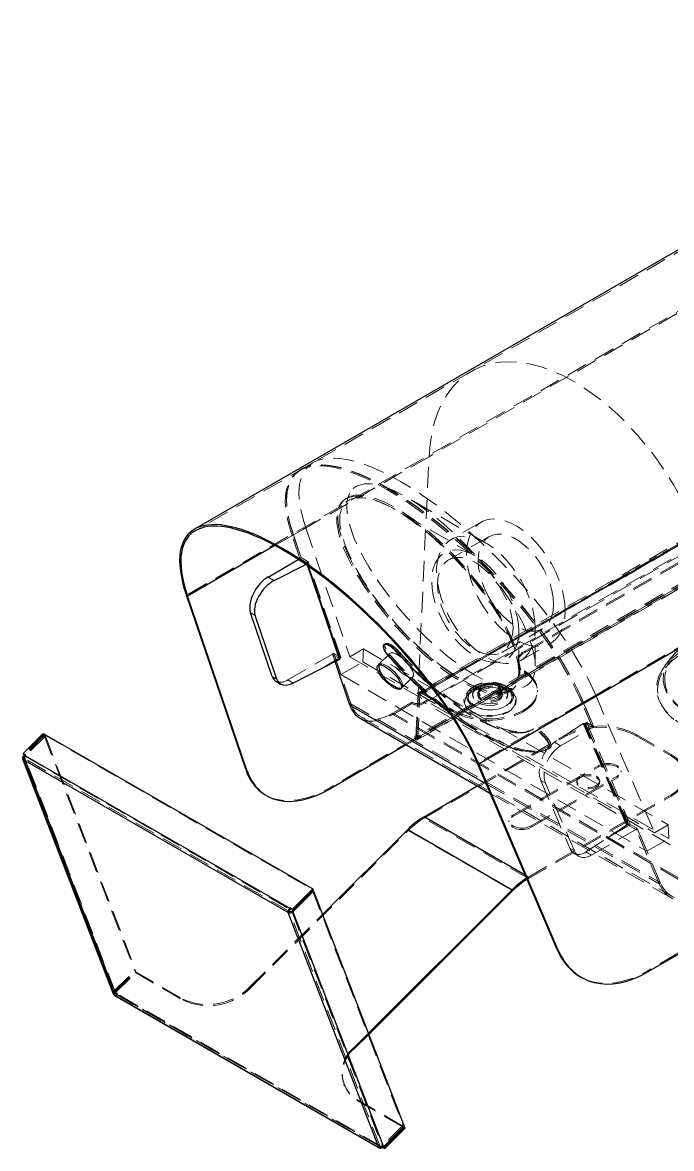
# Model space of a CAD drawing. Header units: millimetres. Extents: x 166 to 456, y 71 to 374.
# Drawn here: x 269.2 to 348.3, y 232.8 to 369.9 of the extents above; entities that cross this region are included whole.
import ezdxf

# ---------------------------------------------------------------- set-up
doc = ezdxf.new("R2010")
doc.units = ezdxf.units.MM
doc.header["$LTSCALE"] = 2
doc.linetypes.add('HIDDEN', pattern=[1.905, 1.27, -0.635])

msp = doc.modelspace()

# ---------------------------------------------------------------- linework, layer by layer
at = {"color": 7, "linetype": 'Continuous', "lineweight": 25}
for p, q in [((397.065, 369.905), (290.179, 308.202)), ((426.254, 338.17), (324.798, 279.601)), ((299.137, 302.38), (302.824, 304.509)), ((299.893, 301.944), (303.734, 303.899)), ((303.942, 303.755), (307.83, 292.346)), ((307.917, 292.396), (304.08, 303.659)), ((299.137, 302.38), (299.893, 301.944)), ((289.343, 300.06), (289.195, 300.155)), ((296.417, 278.96), (289.195, 300.155)), ((296.565, 278.865), (289.343, 300.06)), ((297.561, 297.701), (296.994, 298.028)), ((299.638, 290.269), (296.994, 298.028)), ((300.204, 289.942), (297.561, 297.701)), ((313.314, 294.178), (313.26, 294.147)), ((307.83, 292.346), (305.434, 291.126)), ((309.1, 286.778), (307.296, 292.074)), ((307.83, 292.346), (307.917, 292.396)), ((305.439, 291.11), (302.218, 289.47)), ((305.434, 291.126), (305.439, 291.11)), ((305.439, 291.11), (305.714, 291.269)), ((299.638, 290.269), (300.204, 289.942)), ((300.091, 289.683), (300.67, 289.349)), ((310.34, 285.174), (326.218, 276.008)), ((271.773, 283.34), (269.311, 280.884)), ((271.773, 283.34), (304.597, 264.391)), ((315.972, 281.923), (306.806, 276.631)), ((269.254, 280.249), (280.282, 251.627)), ((269.601, 280.717), (269.311, 280.884)), ((269.311, 280.884), (269.362, 280.752)), ((269.472, 280.689), (269.347, 280.564)), ((269.536, 280.652), (269.362, 280.752)), ((301.608, 261.511), (269.364, 280.125)), ((269.364, 280.125), (280.392, 251.502)), ((269.601, 280.717), (269.538, 280.654)), ((269.538, 280.654), (301.782, 262.04)), ((296.565, 278.865), (296.417, 278.96)), ((324.65, 279.678), (324.798, 279.601)), ((334.302, 257.08), (324.65, 279.678)), ((334.45, 257.004), (324.798, 279.601)), ((298.652, 275.943), (298.8, 275.849)), ((318.138, 273.184), (324.623, 276.929)), ((305.789, 261.296), (316.152, 271.634)), ((316.152, 271.634), (328.88, 264.286)), ((302.135, 261.935), (304.597, 264.391)), ((304.696, 264.134), (302.171, 261.615)), ((302.185, 261.803), (304.647, 264.259)), ((304.585, 264.197), (304.696, 264.134)), ((304.597, 264.391), (304.647, 264.259)), ((304.696, 264.134), (315.724, 235.511)), ((311.368, 246.817), (328.88, 264.286)), ((311.419, 246.685), (328.931, 264.154)), ((328.88, 264.286), (328.931, 264.154)), ((301.782, 262.04), (301.845, 262.103)), ((301.832, 261.908), (301.782, 262.04)), ((301.832, 261.908), (301.896, 261.971)), ((302.135, 261.935), (301.845, 262.103)), ((301.896, 261.971), (301.845, 262.103)), ((302.185, 261.803), (301.896, 261.971)), ((302.135, 261.935), (302.185, 261.803)), ((301.748, 261.65), (301.608, 261.511)), ((312.636, 232.888), (301.608, 261.511)), ((302.147, 261.825), (302.022, 261.701)), ((302.022, 261.701), (302.171, 261.615)), ((302.171, 261.615), (313.199, 232.993)), ((355.804, 260.285), (345.471, 254.32)), ((334.302, 257.08), (334.45, 257.004)), ((337.391, 253.573), (337.539, 253.496)), ((280.392, 251.502), (312.636, 232.888)), ((280.46, 251.419), (312.704, 232.805)), ((315.724, 235.511), (313.199, 232.993)), ((315.772, 235.386), (313.31, 232.93)), ((315.823, 235.254), (313.361, 232.798)), ((315.662, 235.45), (315.772, 235.386)), ((315.823, 235.254), (315.772, 235.386)), ((313.127, 232.933), (313.361, 232.798)), ((313.2, 232.994), (313.31, 232.93)), ((313.361, 232.798), (313.31, 232.93))]:
    msp.add_line(p, q, dxfattribs=at)
at = {"color": 7, "linetype": 'HIDDEN', "lineweight": 18}
for p, q in [((380.467, 360.081), (323.899, 327.425)), ((390.65, 358.724), (289.195, 300.155)), ((375.313, 349.689), (318.744, 317.033)), ((323.899, 327.425), (290.284, 308.02)), ((374.164, 321.036), (317.595, 288.38)), ((317.9, 288.349), (374.469, 321.006)), ((317.47, 288.126), (374.038, 320.782)), ((317.618, 288.031), (374.186, 320.688)), ((374.269, 320.854), (317.7, 288.198)), ((374.469, 320.834), (317.9, 288.178)), ((374.637, 319.787), (318.069, 287.131)), ((318.069, 286.959), (374.637, 319.615)), ((318.744, 317.033), (299.986, 306.204)), ((317.149, 282.803), (318.744, 317.033)), ((304.675, 316.327), (303.17, 315.459)), ((373.569, 315.554), (317.001, 282.898)), ((373.717, 315.459), (317.149, 282.803)), ((317.209, 282.737), (373.778, 315.393)), ((373.788, 315.414), (317.219, 282.758)), ((302.49, 315.001), (302.351, 314.862)), ((317.314, 282.555), (373.883, 315.212)), ((373.936, 315.32), (317.368, 282.663)), ((330.437, 293.354), (365.8, 313.768)), ((330.437, 293.182), (365.8, 313.597)), ((308.338, 311.714), (308.199, 311.575)), ((325.671, 306.521), (316.03, 312.088)), ((324.378, 304.958), (314.808, 310.484)), ((325.077, 309.053), (321.42, 306.942)), ((302.211, 307.547), (302.071, 307.408)), ((303.02, 304.622), (302.071, 307.408)), ((303.16, 304.761), (302.211, 307.547)), ((302.229, 307.499), (303.734, 308.368)), ((302.229, 307.499), (303.178, 304.713)), ((303.734, 308.368), (309.089, 292.651)), ((326.077, 307.321), (321.127, 304.463)), ((302.824, 304.509), (303.178, 304.713)), ((303.02, 304.622), (303.16, 304.761)), ((303.87, 304.132), (303.02, 304.622)), ((304.01, 304.271), (303.16, 304.761)), ((304.028, 304.223), (303.178, 304.713)), ((303.734, 303.899), (303.87, 303.968)), ((303.816, 304.101), (304.028, 304.223)), ((303.957, 304.019), (303.816, 304.101)), ((307.776, 292.478), (303.816, 304.101)), ((303.87, 304.132), (304.01, 304.271)), ((303.888, 304.084), (303.87, 304.132)), ((303.87, 303.968), (303.957, 304.019)), ((303.87, 303.968), (303.942, 303.755)), ((303.888, 304.084), (304.028, 304.223)), ((307.854, 292.445), (303.888, 304.084)), ((304.08, 303.659), (303.957, 304.019)), ((304.028, 304.223), (304.01, 304.271)), ((307.994, 292.585), (304.028, 304.223)), ((354.051, 296.651), (324.65, 279.678)), ((327.626, 293.205), (332.576, 296.062)), ((329.68, 290.973), (329.68, 295.773)), ((331.68, 291.556), (331.68, 296.111)), ((309.089, 292.651), (310.772, 293.622)), ((310.772, 293.622), (310.698, 292.032)), ((310.772, 293.622), (347.881, 272.2)), ((313.472, 294.269), (313.314, 294.178)), ((313.472, 294.269), (313.314, 294.178)), ((329.919, 292.219), (333.576, 294.33)), ((301.558, 289.851), (307.144, 293.075)), ((305.434, 291.126), (307.776, 292.478)), ((305.714, 291.269), (307.994, 292.585)), ((306.986, 292.984), (307.125, 293.123)), ((307.296, 292.074), (306.986, 292.984)), ((306.986, 292.984), (307.004, 292.936)), ((307.004, 292.936), (307.144, 293.075)), ((307.004, 292.936), (307.854, 292.445)), ((307.125, 293.123), (307.144, 293.075)), ((309.24, 286.917), (307.125, 293.123)), ((307.144, 293.075), (307.994, 292.585)), ((307.144, 293.075), (308.025, 290.489)), ((307.917, 292.396), (307.776, 292.478)), ((307.854, 292.445), (307.994, 292.585)), ((309.089, 292.651), (346.198, 271.229)), ((313.965, 293.072), (312.636, 291.746)), ((313.806, 292.73), (314.018, 292.852)), ((313.86, 292.761), (314.018, 292.852)), ((314.814, 293.312), (314.972, 293.403)), ((329.558, 292.129), (329.558, 291.958)), ((330.437, 293.354), (330.437, 293.182)), ((348.171, 292.471), (347.436, 291.521)), ((348.337, 292.342), (347.546, 291.321)), ((308.025, 290.489), (310.698, 292.032)), ((310.698, 292.032), (347.955, 270.524)), ((312.636, 291.746), (312.497, 291.607)), ((330.364, 290.777), (330.364, 290.948)), ((302.218, 289.47), (301.558, 289.851)), ((308.025, 290.489), (345.282, 268.981)), ((315.461, 288.914), (316.79, 290.24)), ((315.322, 288.775), (315.461, 288.914)), ((317.219, 282.758), (317.47, 288.126)), ((317.368, 282.663), (317.618, 288.031)), ((317.618, 288.031), (317.47, 288.126)), ((317.9, 288.349), (321.734, 286.136)), ((317.9, 288.178), (317.9, 288.349)), ((317.9, 288.178), (321.734, 285.965)), ((323.575, 288.505), (323.261, 288.1)), ((323.741, 288.376), (323.372, 287.9)), ((324.681, 288.162), (324.681, 287.991)), ((324.781, 288.468), (324.781, 288.296)), ((327.581, 288.296), (327.581, 288.468)), ((327.681, 287.991), (327.681, 288.162)), ((328.99, 287.9), (328.621, 288.376)), ((329.101, 288.1), (328.787, 288.505)), ((328.986, 288.735), (329.126, 288.874)), ((331.976, 288.414), (331.976, 288.586)), ((337.536, 287.117), (339.041, 287.986)), ((339.041, 287.986), (346.198, 271.229)), ((309.24, 286.917), (309.1, 286.778)), ((309.24, 286.917), (346.912, 265.17)), ((316.654, 287.131), (314.355, 285.803)), ((316.654, 286.959), (314.355, 285.632)), ((316.654, 286.959), (316.654, 287.131)), ((354.726, 265.969), (318.069, 287.131)), ((318.069, 286.959), (318.069, 287.131)), ((337.518, 287.165), (337.378, 287.026)), ((338.647, 284.056), (337.378, 287.026)), ((338.786, 284.195), (337.518, 287.165)), ((337.536, 287.117), (338.805, 284.147)), ((310.445, 285.356), (348.339, 263.48)), ((352.427, 263.825), (314.355, 285.803)), ((314.355, 285.803), (314.355, 285.632)), ((352.427, 263.653), (314.355, 285.632)), ((321.734, 285.965), (321.734, 286.136)), ((330.219, 286.136), (330.219, 285.965)), ((331.26, 283.756), (331.472, 283.878)), ((331.314, 283.787), (331.472, 283.878)), ((337.514, 284.546), (334.007, 282.25)), ((334.763, 281.814), (338.805, 284.147)), ((337.514, 284.546), (337.601, 284.597)), ((342.806, 272.155), (337.514, 284.546)), ((337.601, 284.597), (337.743, 284.515)), ((342.894, 272.205), (337.601, 284.597)), ((337.743, 284.515), (337.955, 284.637)), ((343.035, 272.123), (337.743, 284.515)), ((337.797, 284.546), (337.936, 284.685)), ((338.647, 284.056), (337.797, 284.546)), ((337.797, 284.546), (337.815, 284.498)), ((337.815, 284.498), (337.955, 284.637)), ((337.815, 284.498), (343.115, 272.09)), ((338.786, 284.195), (337.936, 284.685)), ((337.936, 284.685), (337.955, 284.637)), ((337.955, 284.637), (343.254, 272.229)), ((337.955, 284.637), (338.805, 284.147)), ((338.647, 284.056), (338.786, 284.195)), ((271.823, 283.208), (269.362, 280.752)), ((271.872, 283.083), (269.472, 280.689)), ((272.02, 282.997), (269.495, 280.478)), ((271.773, 283.34), (271.823, 283.208)), ((271.823, 283.208), (304.647, 264.259)), ((272.02, 282.997), (271.872, 283.083)), ((271.872, 283.083), (282.9, 254.46)), ((272.02, 282.997), (283.048, 254.375)), ((316.991, 282.691), (306.658, 276.726)), ((317.139, 282.596), (315.972, 281.923)), ((316.991, 282.691), (317.001, 282.898)), ((317.139, 282.596), (316.991, 282.691)), ((317.139, 282.6), (317.149, 282.803)), ((317.139, 282.596), (317.139, 282.6)), ((317.219, 282.758), (317.368, 282.663)), ((318.138, 273.013), (335.499, 283.035)), ((324.623, 276.929), (335.499, 283.207)), ((335.499, 283.207), (335.499, 283.035)), ((343.984, 283.207), (348.227, 280.758)), ((343.984, 283.035), (343.984, 283.207)), ((343.984, 283.035), (348.227, 280.586)), ((333.306, 281.473), (333.518, 281.595)), ((333.36, 281.504), (333.518, 281.595)), ((334.007, 282.25), (334.763, 281.814)), ((280.375, 251.941), (269.347, 280.564)), ((269.504, 280.264), (269.364, 280.125)), ((269.495, 280.478), (269.432, 280.515)), ((269.45, 280.324), (280.478, 251.702)), ((280.523, 251.856), (269.495, 280.478)), ((301.748, 261.65), (269.504, 280.264)), ((269.504, 280.264), (280.532, 251.641)), ((269.651, 280.585), (269.536, 280.652)), ((269.588, 280.522), (269.538, 280.654)), ((269.651, 280.585), (269.588, 280.522)), ((269.588, 280.522), (301.832, 261.908)), ((269.651, 280.585), (269.601, 280.717)), ((348.227, 280.758), (348.227, 280.586)), ((328.939, 273.379), (339.405, 279.42)), ((328.939, 273.207), (339.405, 279.249)), ((339.405, 279.249), (339.405, 279.42)), ((342.136, 278.596), (342.136, 278.767)), ((325.714, 277.187), (346.772, 265.031)), ((331.202, 272.073), (341.667, 278.114)), ((331.202, 271.901), (341.667, 277.943)), ((332.919, 277.289), (332.353, 277.616)), ((332.353, 277.616), (335.886, 269.344)), ((336.452, 269.017), (332.919, 277.289)), ((336.732, 277.551), (336.732, 277.379)), ((339.532, 277.379), (339.532, 277.551)), ((341.667, 277.943), (341.667, 278.114)), ((306.806, 276.631), (306.658, 276.726)), ((326.218, 276.008), (348.234, 263.298)), ((330.865, 265.837), (348.227, 275.859)), ((330.865, 265.665), (348.227, 275.688)), ((348.227, 275.688), (348.227, 275.859)), ((318.138, 273.184), (318.138, 273.013)), ((330.865, 265.665), (318.138, 273.013)), ((328.939, 273.207), (328.939, 273.379)), ((297.034, 252.379), (316.203, 271.502)), ((316.152, 271.634), (316.203, 271.502)), ((316.203, 271.502), (328.931, 264.154)), ((328.471, 272.726), (328.471, 272.554)), ((331.202, 271.901), (331.202, 272.073)), ((338.518, 268.514), (344.104, 271.738)), ((340.693, 270.771), (342.806, 272.155)), ((340.693, 270.771), (343.035, 272.123)), ((340.7, 270.754), (343.254, 272.229)), ((342.806, 272.155), (342.894, 272.205)), ((342.894, 272.205), (343.035, 272.123)), ((343.115, 272.09), (343.254, 272.229)), ((343.115, 272.09), (343.965, 271.599)), ((343.254, 272.229), (344.104, 271.738)), ((343.946, 271.647), (344.086, 271.786)), ((343.965, 271.599), (343.946, 271.647)), ((346.772, 265.031), (343.946, 271.647)), ((343.965, 271.599), (344.104, 271.738)), ((346.912, 265.17), (344.086, 271.786)), ((344.104, 271.738), (344.086, 271.786)), ((344.104, 271.738), (345.282, 268.981)), ((346.198, 271.229), (347.881, 272.2)), ((347.881, 272.2), (347.955, 270.524)), ((337.859, 268.895), (340.7, 270.754)), ((340.7, 270.754), (340.693, 270.771)), ((345.282, 268.981), (347.955, 270.524)), ((335.886, 269.344), (336.452, 269.017)), ((338.518, 268.514), (337.859, 268.895)), ((336.406, 268.719), (336.986, 268.384)), ((330.865, 265.837), (330.462, 266.07)), ((330.865, 265.837), (330.624, 265.691)), ((330.865, 265.665), (330.682, 265.556)), ((330.865, 265.837), (330.865, 265.665)), ((346.912, 265.17), (346.772, 265.031)), ((304.547, 264.219), (302.147, 261.825)), ((304.547, 264.219), (304.585, 264.197)), ((304.547, 264.219), (315.575, 235.597)), ((296.983, 252.511), (305.789, 261.296)), ((312.776, 233.027), (301.748, 261.65)), ((302.022, 261.701), (313.05, 233.078)), ((355.656, 260.361), (345.323, 254.396)), ((280.375, 251.941), (282.9, 254.46)), ((280.486, 251.879), (282.948, 254.335)), ((280.523, 251.856), (283.048, 254.375)), ((280.537, 251.747), (282.999, 254.203)), ((282.9, 254.46), (283.048, 254.375)), ((282.948, 254.335), (288.754, 250.983)), ((282.999, 254.203), (282.948, 254.335)), ((282.999, 254.203), (288.804, 250.852)), ((345.323, 254.396), (345.471, 254.32)), ((297.034, 252.379), (296.983, 252.511)), ((280.523, 251.856), (280.375, 251.941)), ((280.532, 251.641), (280.392, 251.502)), ((280.776, 251.711), (280.486, 251.879)), ((280.537, 251.747), (280.486, 251.879)), ((280.532, 251.641), (312.776, 233.027)), ((280.827, 251.58), (280.537, 251.747)), ((280.565, 251.601), (312.809, 232.987)), ((280.776, 251.711), (280.713, 251.648)), ((312.957, 233.034), (280.713, 251.648)), ((280.713, 251.648), (280.764, 251.517)), ((280.827, 251.58), (280.764, 251.517)), ((313.008, 232.903), (280.764, 251.517)), ((280.776, 251.711), (280.827, 251.58)), ((288.754, 250.983), (288.804, 250.852)), ((309.711, 245.164), (311.368, 246.817)), ((309.762, 245.032), (311.419, 246.685)), ((309.711, 245.164), (309.762, 245.032)), ((308.355, 240.557), (308.406, 240.425)), ((309.967, 238.737), (315.662, 235.45)), ((310.018, 238.605), (309.967, 238.737)), ((310.018, 238.605), (315.823, 235.254)), ((315.575, 235.597), (313.05, 233.078)), ((315.724, 235.511), (315.575, 235.597)), ((312.776, 233.027), (312.636, 232.888)), ((313.02, 233.097), (312.957, 233.034)), ((312.957, 233.034), (313.008, 232.903)), ((313.008, 232.903), (312.957, 232.857)), ((313.071, 232.966), (313.008, 232.903)), ((313.02, 233.097), (313.2, 232.994)), ((313.02, 233.097), (313.071, 232.966)), ((313.05, 233.078), (313.199, 232.993)), ((313.071, 232.966), (313.127, 232.933))]:
    msp.add_line(p, q, dxfattribs=at)
at = {"color": 1, "linetype": 'Continuous', "lineweight": 25}
for p, q in [((299.986, 306.204), (289.343, 300.06)), ((314.76, 293.281), (314.814, 293.312)), ((309.1, 286.778), (325.714, 277.187)), ((269.432, 280.515), (269.347, 280.564)), ((330.462, 266.07), (318.138, 273.184))]:
    msp.add_line(p, q, dxfattribs=at)
at = {"color": 7, "linetype": 'HIDDEN', "lineweight": 18, "flags": 128}
for points in [[(318.744, 317.033), (318.865, 318.506), (319.087, 319.906), (319.409, 321.225), (319.829, 322.454), (320.344, 323.588), (320.951, 324.618), (321.648, 325.541), (322.429, 326.349), (323.291, 327.039), (324.229, 327.606), (325.237, 328.047), (326.309, 328.36), (327.439, 328.543), (328.62, 328.595), (329.847, 328.515), (331.111, 328.305), (332.406, 327.964), (333.724, 327.496), (335.057, 326.902), (336.398, 326.187), (337.738, 325.354), (339.071, 324.409), (340.389, 323.356), (341.684, 322.201), (342.948, 320.952), (344.175, 319.616), (345.356, 318.2), (346.486, 316.712), (347.558, 315.161), (348.566, 313.556), (349.504, 311.907), (350.366, 310.222), (351.147, 308.511), (351.844, 306.784), (352.451, 305.052), (352.967, 303.324), (353.386, 301.61), (353.708, 299.92), (353.93, 298.264), (354.051, 296.651)], [(335.337, 298.222), (335.288, 299.138), (335.14, 300.096), (334.898, 301.08), (334.563, 302.074), (334.143, 303.062), (333.644, 304.028), (333.074, 304.955), (332.442, 305.828), (331.759, 306.634), (331.037, 307.358), (330.286, 307.989), (329.519, 308.517), (328.749, 308.933), (327.989, 309.23), (327.251, 309.403), (326.546, 309.45), (325.888, 309.369), (325.286, 309.162), (324.75, 308.833), (324.289, 308.386), (323.911, 307.829), (323.622, 307.172), (323.427, 306.424), (323.328, 305.599), (323.328, 304.709), (323.427, 303.771), (323.622, 302.797), (323.911, 301.806), (324.289, 300.813), (324.75, 299.834), (325.286, 298.886), (325.888, 297.984), (326.546, 297.143), (327.251, 296.376), (327.989, 295.697), (328.749, 295.116), (329.519, 294.643), (330.286, 294.286), (331.037, 294.051), (331.759, 293.94), (332.442, 293.958), (333.074, 294.102), (333.644, 294.371), (334.143, 294.76), (334.563, 295.262), (334.898, 295.871), (335.14, 296.575), (335.288, 297.363), (335.337, 298.222)], [(331.68, 296.111), (331.631, 297.027), (331.483, 297.985), (331.241, 298.969), (330.907, 299.963), (330.486, 300.951), (329.987, 301.916), (329.417, 302.844), (328.785, 303.717), (328.103, 304.523), (327.38, 305.247), (326.629, 305.878), (325.862, 306.406), (325.092, 306.822), (324.332, 307.119), (323.594, 307.292), (322.89, 307.339), (322.231, 307.258), (321.629, 307.051), (321.093, 306.722), (320.632, 306.275), (320.254, 305.718), (319.965, 305.06), (319.77, 304.313), (319.672, 303.488), (319.672, 302.598), (319.77, 301.659), (319.965, 300.686), (320.254, 299.695), (320.632, 298.702), (321.093, 297.723), (321.629, 296.775), (322.231, 295.873), (322.89, 295.032), (323.594, 294.265), (324.332, 293.586), (325.092, 293.005), (325.862, 292.532), (326.629, 292.175), (327.38, 291.94), (328.103, 291.829), (328.785, 291.847), (329.417, 291.991), (329.987, 292.26), (330.486, 292.649), (330.907, 293.151), (331.241, 293.76), (331.483, 294.464), (331.631, 295.252), (331.68, 296.111)], [(333.923, 299.038), (333.871, 299.859), (333.718, 300.721), (333.468, 301.604), (333.124, 302.489), (332.696, 303.357), (332.192, 304.187), (331.625, 304.961), (331.006, 305.663), (330.349, 306.276), (329.67, 306.786), (328.983, 307.183), (328.304, 307.456), (327.647, 307.602), (327.028, 307.615), (326.461, 307.495), (325.957, 307.247), (325.529, 306.874), (325.185, 306.385), (324.934, 305.791), (324.782, 305.106), (324.73, 304.345), (324.782, 303.524), (324.934, 302.663), (325.185, 301.779), (325.529, 300.894), (325.957, 300.027), (326.461, 299.196), (327.028, 298.422), (327.647, 297.72), (328.304, 297.108), (328.983, 296.597), (329.67, 296.201), (330.349, 295.927), (331.006, 295.782), (331.625, 295.768), (332.192, 295.888), (332.696, 296.136), (333.124, 296.509), (333.468, 296.998), (333.718, 297.592), (333.871, 298.277), (333.923, 299.038)], [(329.68, 295.773), (329.631, 296.635), (329.483, 297.538), (329.241, 298.466), (328.908, 299.4), (328.491, 300.324), (327.997, 301.22), (327.435, 302.072), (326.817, 302.863), (326.153, 303.579), (325.456, 304.207), (324.739, 304.735), (324.015, 305.153), (323.298, 305.453), (322.601, 305.63), (321.937, 305.68), (321.318, 305.603), (320.757, 305.399), (320.263, 305.074), (319.845, 304.632), (319.512, 304.082), (319.27, 303.434), (319.123, 302.701), (319.073, 301.896), (319.123, 301.033), (319.27, 300.13), (319.512, 299.202), (319.845, 298.268), (320.263, 297.344), (320.757, 296.448), (321.318, 295.596), (321.937, 294.805), (322.601, 294.089), (323.298, 293.461), (324.015, 292.933), (324.739, 292.515), (325.456, 292.215), (326.153, 292.038), (326.817, 291.988), (327.435, 292.065), (327.997, 292.269), (328.491, 292.594), (328.908, 293.036), (329.241, 293.586), (329.483, 294.234), (329.631, 294.967), (329.68, 295.773)], [(328.973, 296.181), (328.922, 295.419), (328.769, 294.734), (328.518, 294.141), (328.174, 293.652), (327.746, 293.279), (327.242, 293.03), (326.675, 292.911), (326.056, 292.924), (325.399, 293.069), (324.72, 293.343), (324.033, 293.74), (323.354, 294.25), (322.698, 294.863), (322.079, 295.564), (321.511, 296.339), (321.007, 297.169), (320.579, 298.037), (320.236, 298.922), (319.985, 299.805), (319.832, 300.667), (319.781, 301.487), (319.832, 302.249), (319.985, 302.934), (320.236, 303.528), (320.579, 304.016), (321.007, 304.389), (321.511, 304.638), (322.079, 304.757), (322.698, 304.744), (323.354, 304.599), (324.033, 304.325), (324.72, 303.929), (325.399, 303.418), (326.056, 302.805), (326.675, 302.104), (327.242, 301.329), (327.746, 300.499), (328.174, 299.632), (328.518, 298.746), (328.769, 297.863), (328.922, 297.001), (328.973, 296.181)], [(365.703, 284.261), (364.76, 283.775), (363.729, 283.352), (362.622, 282.999), (361.454, 282.72), (360.239, 282.518), (358.992, 282.396), (357.729, 282.355), (356.467, 282.396), (355.22, 282.518), (354.005, 282.72), (352.837, 282.999), (351.73, 283.352), (350.699, 283.775), (349.756, 284.261), (348.914, 284.806), (348.182, 285.401), (347.57, 286.04), (347.086, 286.714), (346.736, 287.416), (346.524, 288.135), (346.453, 288.864), (346.524, 289.593), (346.736, 290.313), (347.086, 291.014), (347.57, 291.689), (348.182, 292.327), (348.914, 292.923), (349.756, 293.467)], [(365.133, 285.729), (364.224, 285.262), (363.226, 284.859), (362.154, 284.525), (361.023, 284.266), (359.847, 284.084), (358.642, 283.982), (357.425, 283.961), (356.212, 284.023), (355.019, 284.165), (353.864, 284.386), (352.76, 284.683), (351.724, 285.052), (350.769, 285.488), (349.908, 285.985), (349.152, 286.536), (348.513, 287.135), (347.999, 287.772), (347.616, 288.439), (347.369, 289.127), (347.263, 289.827), (347.299, 290.53), (347.475, 291.226), (347.79, 291.905), (348.24, 292.558), (348.818, 293.177), (349.516, 293.752), (350.326, 294.277)], [(315.679, 292.322), (315.498, 292.482), (315.091, 292.788), (314.706, 293.011), (314.371, 293.132), (314.11, 293.145), (313.944, 293.047), (313.883, 292.845), (313.934, 292.556), (314.092, 292.2), (314.345, 291.803), (314.674, 291.395), (315.056, 291.007), (315.462, 290.667), (315.862, 290.4), (315.862, 290.4)], [(349.842, 293.246), (349.008, 292.708), (348.284, 292.119), (347.679, 291.487), (347.201, 290.82), (346.854, 290.126), (346.645, 289.414), (346.575, 288.693), (346.645, 287.972), (346.854, 287.26), (347.201, 286.566), (347.679, 285.899), (348.284, 285.267), (349.008, 284.678), (349.842, 284.139), (350.775, 283.658), (351.795, 283.24), (352.89, 282.891), (354.045, 282.615), (355.247, 282.415), (356.48, 282.294), (357.729, 282.253), (358.978, 282.294), (360.212, 282.415), (361.414, 282.615), (362.569, 282.891), (363.664, 283.24), (364.684, 283.658), (365.617, 284.139)], [(365.005, 285.718), (364.111, 285.258), (363.131, 284.862), (362.078, 284.535), (360.966, 284.279), (359.81, 284.101), (358.626, 284.001), (357.43, 283.981), (356.238, 284.041), (355.067, 284.18), (353.931, 284.398), (352.846, 284.69), (351.828, 285.052), (350.89, 285.481), (350.044, 285.969), (349.301, 286.511), (348.673, 287.099), (348.168, 287.725), (347.791, 288.38), (347.549, 289.057), (347.445, 289.745), (347.48, 290.435), (347.653, 291.119), (347.963, 291.786), (348.337, 292.342)], [(312.581, 291.662), (312.615, 291.721), (312.781, 291.819), (313.042, 291.807), (313.377, 291.685), (313.762, 291.462), (314.169, 291.156), (314.566, 290.789), (314.925, 290.387), (315.22, 289.981), (315.427, 289.601), (315.532, 289.275), (315.527, 289.028), (315.413, 288.876), (315.377, 288.859)], [(315.377, 288.859), (315.413, 288.876), (315.527, 289.028), (315.532, 289.275), (315.427, 289.601), (315.22, 289.981), (314.925, 290.387), (314.566, 290.789), (314.169, 291.156), (313.762, 291.462), (313.377, 291.685), (313.042, 291.807), (312.781, 291.819), (312.615, 291.721), (312.581, 291.662)], [(315.862, 290.4), (316.225, 290.227), (316.526, 290.159), (316.742, 290.202), (316.856, 290.353), (316.861, 290.601), (316.756, 290.927), (316.548, 291.307), (316.266, 291.698)], [(330.219, 286.136), (330.818, 286.54), (331.303, 286.992), (331.663, 287.481), (331.889, 287.996), (331.975, 288.525), (331.921, 289.056), (331.726, 289.575), (331.396, 290.071), (330.939, 290.533), (330.364, 290.948)], [(330.364, 290.777), (330.939, 290.361), (331.396, 289.9), (331.726, 289.404), (331.921, 288.884), (331.975, 288.354), (331.889, 287.825), (331.663, 287.309), (331.303, 286.82), (330.818, 286.369), (330.219, 285.965)], [(328.2, 288.997), (328.598, 288.709), (328.876, 288.376), (329.018, 288.016), (329.018, 287.647), (328.876, 287.287), (328.598, 286.955), (328.2, 286.666), (327.7, 286.436), (327.124, 286.276), (326.501, 286.194), (325.861, 286.194), (325.238, 286.276), (324.662, 286.436), (324.162, 286.666), (323.764, 286.955), (323.486, 287.287), (323.344, 287.647), (323.344, 288.016), (323.486, 288.376), (323.764, 288.709), (324.162, 288.997), (324.662, 289.227), (325.238, 289.387), (325.861, 289.47), (326.501, 289.47), (327.124, 289.387), (327.7, 289.227), (328.2, 288.997)], [(324.658, 287.283), (325.104, 287.086), (325.624, 286.962), (326.181, 286.919), (326.738, 286.962), (327.258, 287.086), (327.704, 287.283), (328.046, 287.541), (328.261, 287.841), (328.335, 288.162), (328.261, 288.484), (328.046, 288.784), (327.704, 289.042), (327.258, 289.239), (326.738, 289.363), (326.181, 289.406), (325.624, 289.363), (325.104, 289.239), (324.658, 289.042), (324.316, 288.784), (324.101, 288.484), (324.027, 288.162), (324.101, 287.841), (324.316, 287.541), (324.658, 287.283)], [(328.237, 288.761), (328.443, 288.652), (328.864, 288.352), (329.167, 288.008), (329.34, 287.635), (329.375, 287.249), (329.271, 286.868), (329.031, 286.508), (328.667, 286.184), (328.194, 285.911), (327.633, 285.701), (327.009, 285.562), (326.348, 285.502), (325.681, 285.522), (325.035, 285.622), (324.439, 285.797), (323.919, 286.04), (323.498, 286.34), (323.195, 286.684), (323.022, 287.057), (322.987, 287.443), (323.091, 287.824), (323.331, 288.184), (323.695, 288.508), (324.168, 288.781), (324.203, 288.797)], [(324.005, 285.918), (324.524, 285.678), (325.12, 285.507), (325.766, 285.414), (326.431, 285.404), (327.084, 285.476), (327.696, 285.628), (328.236, 285.852), (328.68, 286.138), (329.008, 286.472), (329.203, 286.84), (329.257, 287.223), (329.167, 287.603), (328.938, 287.964), (328.58, 288.287), (328.109, 288.559), (327.548, 288.766), (326.924, 288.898), (326.264, 288.95), (325.601, 288.919), (324.965, 288.806), (324.386, 288.617), (323.89, 288.361), (323.502, 288.049), (323.239, 287.696), (323.114, 287.319), (323.132, 286.935), (323.292, 286.562), (323.588, 286.218), (324.005, 285.918)], [(324.291, 286.655), (323.906, 286.936), (323.643, 287.261), (323.518, 287.612), (323.536, 287.97), (323.697, 288.316), (323.991, 288.631), (324.404, 288.899), (324.912, 289.104), (325.489, 289.237), (326.103, 289.289), (326.722, 289.257), (327.311, 289.145), (327.839, 288.957), (328.278, 288.703), (328.604, 288.398), (328.799, 288.058), (328.853, 287.701), (328.763, 287.347), (328.534, 287.014), (328.178, 286.72), (327.714, 286.482), (327.168, 286.312), (326.568, 286.219), (325.948, 286.209), (325.34, 286.281), (324.778, 286.433), (324.291, 286.655)], [(324.658, 287.112), (325.104, 286.914), (325.624, 286.79), (326.181, 286.748), (326.738, 286.79), (327.258, 286.914), (327.704, 287.112), (328.046, 287.369), (328.261, 287.669), (328.335, 287.991), (328.261, 288.313), (328.046, 288.613), (327.704, 288.87), (327.258, 289.068), (326.738, 289.192), (326.181, 289.234), (325.624, 289.192), (325.104, 289.068), (324.658, 288.87), (324.316, 288.613), (324.101, 288.313), (324.027, 287.991), (324.101, 287.669), (324.316, 287.369), (324.658, 287.112)], [(325.12, 287.55), (324.844, 287.769), (324.699, 288.027), (324.699, 288.298), (324.844, 288.556), (325.12, 288.775), (325.5, 288.934), (325.946, 289.018), (326.416, 289.018), (326.862, 288.934), (327.242, 288.775), (327.517, 288.556), (327.663, 288.298), (327.663, 288.027), (327.517, 287.769), (327.242, 287.55), (326.862, 287.391), (326.416, 287.307), (325.946, 287.307), (325.5, 287.391), (325.12, 287.55)], [(325.12, 287.379), (324.844, 287.598), (324.699, 287.856), (324.699, 288.126), (324.844, 288.384), (325.12, 288.603), (325.5, 288.763), (325.946, 288.846), (326.416, 288.846), (326.862, 288.763), (327.242, 288.603), (327.517, 288.384), (327.663, 288.126), (327.663, 287.856), (327.517, 287.598), (327.242, 287.379), (326.862, 287.219), (326.416, 287.136), (325.946, 287.136), (325.5, 287.219), (325.12, 287.379)], [(327.171, 289.039), (327.439, 288.823), (327.57, 288.568), (327.551, 288.302), (327.384, 288.054), (327.086, 287.851), (326.69, 287.715), (326.239, 287.66), (325.782, 287.693), (325.367, 287.81), (325.042, 287.998), (324.839, 288.237), (324.782, 288.501), (324.877, 288.761), (325.113, 288.99), (325.464, 289.162), (325.894, 289.259), (326.354, 289.27), (326.796, 289.194), (327.171, 289.039)], [(327.171, 288.868), (327.439, 288.651), (327.57, 288.396), (327.551, 288.13), (327.384, 287.882), (327.086, 287.679), (326.69, 287.543), (326.239, 287.489), (325.782, 287.521), (325.367, 287.638), (325.042, 287.826), (324.839, 288.065), (324.782, 288.329), (324.877, 288.59), (325.113, 288.818), (325.464, 288.99), (325.894, 289.087), (326.354, 289.098), (326.796, 289.022), (327.171, 288.868)], [(317.139, 282.6), (317.179, 282.571), (317.22, 282.552), (317.258, 282.543), (317.293, 282.547), (317.323, 282.561), (317.346, 282.586), (317.361, 282.621), (317.368, 282.663)], [(317.149, 282.803), (317.151, 282.786), (317.158, 282.768), (317.169, 282.752), (317.182, 282.741), (317.196, 282.735), (317.208, 282.736), (317.216, 282.744), (317.219, 282.758)], [(348.227, 275.859), (348.838, 276.272), (349.33, 276.736), (349.69, 277.238), (349.91, 277.767), (349.984, 278.308), (349.91, 278.85), (349.69, 279.379), (349.33, 279.881), (348.838, 280.344), (348.227, 280.758)], [(348.227, 280.586), (348.838, 280.173), (349.33, 279.709), (349.69, 279.207), (349.91, 278.679), (349.984, 278.137), (349.91, 277.595), (349.69, 277.067), (349.33, 276.564), (348.838, 276.101), (348.227, 275.688)], [(339.122, 278.122), (339.39, 277.906), (339.521, 277.651), (339.502, 277.385), (339.334, 277.137), (339.037, 276.934), (338.641, 276.798), (338.19, 276.743), (337.732, 276.776), (337.318, 276.893), (336.992, 277.081), (336.79, 277.32), (336.733, 277.584), (336.828, 277.845), (337.063, 278.073), (337.415, 278.245), (337.844, 278.342), (338.305, 278.353), (338.747, 278.277), (339.122, 278.122)], [(339.405, 279.42), (339.81, 279.59), (340.286, 279.679), (340.786, 279.679), (341.262, 279.59), (341.667, 279.42), (341.962, 279.186), (342.116, 278.912), (342.116, 278.623), (341.962, 278.348), (341.667, 278.114)], [(339.405, 279.249), (339.81, 279.419), (340.286, 279.508), (340.786, 279.508), (341.262, 279.419), (341.667, 279.249), (341.962, 279.015), (342.116, 278.74), (342.116, 278.451), (341.962, 278.176), (341.667, 277.943)], [(339.122, 277.951), (339.39, 277.734), (339.521, 277.479), (339.502, 277.213), (339.334, 276.966), (339.037, 276.763), (338.641, 276.626), (338.19, 276.572), (337.732, 276.605), (337.318, 276.722), (336.992, 276.91), (336.79, 277.149), (336.733, 277.413), (336.828, 277.673), (337.063, 277.902), (337.415, 278.074), (337.844, 278.17), (338.305, 278.181), (338.747, 278.105), (339.122, 277.951)], [(331.202, 272.073), (330.797, 271.903), (330.321, 271.813), (329.82, 271.813), (329.344, 271.903), (328.939, 272.073), (328.645, 272.306), (328.49, 272.581), (328.49, 272.87), (328.645, 273.145), (328.939, 273.379)], [(331.202, 271.901), (330.797, 271.731), (330.321, 271.642), (329.82, 271.642), (329.344, 271.731), (328.939, 271.901), (328.645, 272.135), (328.49, 272.41), (328.49, 272.699), (328.645, 272.974), (328.939, 273.207)], [(280.532, 251.641), (280.544, 251.62), (280.561, 251.603), (280.581, 251.594), (280.605, 251.592), (280.631, 251.596), (280.659, 251.607), (280.686, 251.625), (280.713, 251.648)], [(312.957, 233.034), (312.93, 233.011), (312.903, 232.993), (312.875, 232.982), (312.849, 232.977), (312.825, 232.98), (312.805, 232.989), (312.788, 233.005), (312.776, 233.027)]]:
    msp.add_lwpolyline(points, dxfattribs=at)
at = {"color": 7, "linetype": 'Continuous', "lineweight": 25, "flags": 128}
for points in [[(314.393, 288.935), (313.994, 289.202), (313.588, 289.542), (313.206, 289.931), (312.876, 290.338), (312.623, 290.735), (312.465, 291.091), (312.415, 291.38), (312.475, 291.582), (312.642, 291.68), (312.902, 291.667), (313.238, 291.546), (313.623, 291.323), (314.029, 291.017), (314.427, 290.649), (314.786, 290.248), (315.08, 289.842), (315.287, 289.462), (315.392, 289.136), (315.388, 288.888), (315.273, 288.737), (315.057, 288.694), (314.757, 288.762), (314.393, 288.935)], [(312.957, 232.857), (312.953, 232.854), (312.896, 232.818), (312.84, 232.795), (312.786, 232.786), (312.737, 232.791), (312.695, 232.81), (312.661, 232.843), (312.636, 232.888)]]:
    msp.add_lwpolyline(points, dxfattribs=at)
at = {"color": 7, "linetype": 'HIDDEN', "lineweight": 18}
for centre, radius, start, end in [((330.888, 292.136), 1.299, 110.33199, 246.20567), ((330.888, 291.965), 1.299, 110.33199, 246.20567), ((317.732, 288.147), 0.263, 50.14274, 184.67472), ((317.79, 288.046), 0.172, 50.14292, 184.67468), ((317.362, 288.495), 1.537, 242.60969, 297.39031), ((317.362, 288.324), 1.537, 242.60969, 297.39031), ((325.976, 294.249), 9.155, 242.39104, 297.60896), ((325.976, 294.077), 9.155, 242.39104, 297.60896), ((339.741, 275.095), 9.155, 62.39104, 117.60896), ((339.741, 274.923), 9.155, 62.39104, 117.60896), ((317.402, 282.904), 0.402, 180.95866, 229.1263), ((269.573, 280.374), 0.13, 126.66003, 237.89891), ((269.772, 280.319), 0.274, 132.10085, 191.63411), ((322.973, 264.826), 9.509, 120.5698, 135.403), ((291.8, 257.503), 7.196, 244.9585, 316.07787), ((291.85, 257.371), 7.196, 244.95854, 316.07783), ((280.566, 251.714), 0.297, 130.00135, 197.1893), ((280.545, 251.675), 0.27, 251.51517, 324.11231), ((280.601, 251.751), 0.13, 126.65916, 237.90122), ((312.064, 242.039), 3.912, 126.98374, 237.57624), ((312.115, 241.907), 3.912, 126.98372, 237.57626), ((312.877, 233.246), 0.241, 245.11919, 315.91702)]:
    msp.add_arc(centre, radius, start, end, dxfattribs=at)
at = {"color": 7, "linetype": 'Continuous', "lineweight": 25}
for centre, radius, start, end in [((315.959, 292.18), 3.417, 188.72172, 245.33223), ((315.2, 289.925), 1.081, 231.89611, 279.45694), ((269.506, 280.35), 0.266, 126.659, 237.90109), ((269.913, 280.238), 0.561, 132.10004, 191.63546), ((323.1, 264.783), 9.758, 120.56989, 135.40295), ((335.943, 257.306), 9.931, 122.38725, 135.33592), ((335.789, 257.38), 9.64, 121.99042, 135.3504), ((302.158, 261.624), 0.561, 132.10004, 191.63546), ((302.016, 261.705), 0.274, 132.10085, 191.63411), ((301.816, 261.958), 0.494, 245.11945, 315.9169), ((301.849, 261.868), 0.241, 245.12039, 315.91638), ((280.511, 251.718), 0.246, 201.82379, 241.24217), ((280.54, 251.552), 0.156, 198.83297, 239.15412), ((312.844, 233.336), 0.494, 245.11931, 315.91689)]:
    msp.add_arc(centre, radius, start, end, dxfattribs=at)
at = {"color": 7, "linetype": 'HIDDEN', "lineweight": 18}
for centre, major_axis, ratio, start_param, end_param in [((320.061, 296.343), (-17.657, 18.572), 0.3495549, 3.8953522, 6.9322251), ((320.201, 296.482), (-17.657, 18.572), 0.3495549, 3.8953522, 6.9322251), ((320.219, 296.434), (-17.657, 18.572), 0.3495549, 3.8953522, 6.9322251), ((321.724, 297.303), (-17.657, 18.572), 0.3495549, 3.8953522, 6.9322251), ((314.337, 293.037), (-1.059, 1.114), 0.3495549, 6.1991055, 7.7699831), ((314.495, 293.128), (-1.059, 1.114), 0.3495549, 4.6283904, 7.7699831), ((320.061, 296.343), (-13.772, 14.486), 0.3495549, 1.4867978, 3.0575941), ((320.219, 296.434), (-13.772, 14.486), 0.3495549, 1.4867978, 3.0575941), ((320.219, 296.434), (-11.653, 12.257), 0.3495549, 1.4867978, 3.0575941), ((301.669, 292.236), (1.612, 2.533), 0.5464135, 3.1651733, 3.9504902), ((320.061, 296.343), (-11.653, 12.257), 0.3495549, 1.8184461, 3.0575941), ((314.66, 292.16), (4.305, 6.749), 0.5455835, 2.7293112, 3.9510416), ((314.66, 292.16), (4.41, 6.931), 0.5464135, 3.1651733, 3.9504902), ((332.337, 282.645), (-1.059, 1.114), 0.3495549, 3.0575941, 6.1991868), ((332.495, 282.737), (-1.059, 1.114), 0.3495549, 3.0575941, 6.1991868), ((334.166, 279.709), (1.184, 2.772), 0.5790422, 0.7157015, 2.6355636), ((334.874, 279.3), (1.375, 2.669), 0.6067559, 0.7562429, 2.676105), ((307.251, 289.448), (8.595, 13.508), 0.5464135, 3.1410521, 3.9504902), ((337.699, 271.436), (1.184, 2.772), 0.5790422, 2.6355636, 3.8572941), ((338.407, 271.028), (1.375, 2.669), 0.6067559, 2.676105, 3.8978355), ((352.123, 270.533), (3.762, 7.304), 0.6067559, 2.676105, 3.8978355), ((352.123, 270.533), (3.657, 7.122), 0.6075008, 2.6752614, 3.8969919), ((344.73, 267.803), (7.332, 14.234), 0.6067559, 3.1408252, 3.8978355)]:
    msp.add_ellipse(centre, major_axis=major_axis, ratio=ratio, start_param=start_param, end_param=end_param, dxfattribs=at)
for centre, major_axis in [((320.204, 301.249), (-10.683, 11.892)), ((318.592, 300.155), (-10.321, 11.489)), ((318.732, 300.294), (-10.321, 11.489)), ((318.775, 300.184), (-10.151, 11.3))]:
    msp.add_ellipse(centre, major_axis=major_axis, ratio=0.3526131, dxfattribs=at)
at = {"color": 7, "linetype": 'Continuous', "lineweight": 25}
for centre, major_axis, ratio, start_param, end_param in [((307.333, 288.995), (-17.769, 18.749), 0.3514767, 3.8954663, 6.9323392), ((307.333, 288.995), (-17.657, 18.572), 0.3495549, 3.8953522, 6.9322251), ((299.026, 299.995), (1.612, 2.533), 0.5464135, 0.8088975, 2.7287597), ((299.734, 299.586), (1.801, 2.417), 0.5648794, 0.8515937, 2.7714558), ((314.337, 293.037), (-1.059, 1.114), 0.3495549, 4.6283904, 6.1991055), ((320.061, 296.343), (-11.653, 12.257), 0.3495549, 1.4867978, 1.8184461), ((301.669, 292.236), (1.612, 2.533), 0.5464135, 2.7287597, 3.1651733), ((302.377, 291.827), (1.801, 2.417), 0.5648794, 2.7714558, 3.9931863), ((314.66, 292.16), (4.41, 6.931), 0.5464135, 2.7287597, 3.1651733), ((307.251, 289.448), (8.595, 13.508), 0.5464135, 2.7287597, 3.1410521), ((307.399, 289.354), (8.595, 13.508), 0.5464135, 2.7287597, 3.9504902), ((344.73, 267.803), (7.332, 14.234), 0.6067559, 2.676105, 3.1408252), ((344.878, 267.727), (7.332, 14.234), 0.6067559, 2.676105, 3.8978355)]:
    msp.add_ellipse(centre, major_axis=major_axis, ratio=ratio, start_param=start_param, end_param=end_param, dxfattribs=at)
for points, knots in [([(314.76, 293.281), (314.639, 293.415), (314.499, 293.555), (314.201, 293.809), (314.043, 293.923), (313.75, 294.092), (313.616, 294.146), (313.399, 294.19), (313.316, 294.179), (313.204, 294.114), (313.165, 294.055), (313.147, 293.876), (313.169, 293.756), (313.276, 293.479), (313.36, 293.323), (313.566, 293.015), (313.685, 292.864), (313.806, 292.73)], [0, 0, 0, 0, 0.125, 0.125, 0.25, 0.25, 0.375, 0.375, 0.5, 0.5, 0.625, 0.625, 0.75, 0.75, 0.875, 0.875, 1, 1, 1, 1]), ([(313.806, 292.73), (314.416, 292.067), (315.661, 290.715), (317.697, 288.766), (319.587, 287.099), (320.783, 286.195), (321.256, 285.839)], [0, 0, 0, 0, 0.2626256, 0.535467, 0.8164937, 1, 1, 1, 1]), ([(314.76, 293.281), (315.277, 292.722), (316.331, 291.581), (317.704, 290.239), (318.55, 289.514), (318.804, 289.296)], [0, 0, 0, 0, 0.40225789, 0.82016289, 1, 1, 1, 1])]:
    msp.add_open_spline(points, degree=3, knots=knots, dxfattribs=at)
at = {"color": 7, "linetype": 'HIDDEN', "lineweight": 18}
for points, knots in [([(314.972, 293.403), (314.852, 293.538), (314.711, 293.677), (314.413, 293.931), (314.255, 294.045), (313.963, 294.214), (313.828, 294.269), (313.611, 294.312), (313.528, 294.302), (313.416, 294.237), (313.377, 294.177), (313.359, 293.998), (313.381, 293.879), (313.488, 293.602), (313.572, 293.446), (313.778, 293.138), (313.897, 292.987), (314.018, 292.852)], [0, 0, 0, 0, 0.125, 0.125, 0.25, 0.25, 0.375, 0.375, 0.5, 0.5, 0.625, 0.625, 0.75, 0.75, 0.875, 0.875, 1, 1, 1, 1]), ([(350.462, 294.404), (350.311, 294.313), (349.877, 294.054), (349.232, 293.575), (348.62, 293.023), (348.317, 292.636), (348.194, 292.479)], [0, 0, 0, 0, 0.1654864, 0.4765492, 0.7876416, 1, 1, 1, 1]), ([(314.018, 292.852), (314.802, 291.978), (315.647, 291.09), (317.436, 289.334), (318.379, 288.468), (320.318, 286.816), (321.314, 286.031), (323.298, 284.602), (324.286, 283.958), (326.19, 282.859), (327.105, 282.404), (328.808, 281.704), (329.596, 281.46), (331.007, 281.178), (331.631, 281.139), (332.704, 281.243), (333.153, 281.384), (333.518, 281.595)], [0, 0, 0, 0, 0.125, 0.125, 0.25, 0.25, 0.375, 0.375, 0.5, 0.5, 0.625, 0.625, 0.75, 0.75, 0.875, 0.875, 1, 1, 1, 1]), ([(314.972, 293.403), (315.635, 292.664), (316.351, 291.912), (317.864, 290.427), (318.662, 289.693), (320.303, 288.295), (321.146, 287.631), (322.824, 286.422), (323.66, 285.878), (325.271, 284.948), (326.046, 284.562), (327.487, 283.97), (328.153, 283.764), (329.348, 283.525), (329.876, 283.492), (330.783, 283.58), (331.163, 283.7), (331.472, 283.878)], [0, 0, 0, 0, 0.125, 0.125, 0.25, 0.25, 0.375, 0.375, 0.5, 0.5, 0.625, 0.625, 0.75, 0.75, 0.875, 0.875, 1, 1, 1, 1]), ([(328.771, 288.523), (328.673, 288.632), (328.467, 288.86), (328.048, 289.132), (327.546, 289.352), (326.976, 289.498), (326.371, 289.564), (325.756, 289.548), (325.157, 289.45), (324.591, 289.269), (324.109, 289.008), (323.776, 288.757), (323.646, 288.578), (323.609, 288.528)], [0, 0, 0, 0, 0.0839021, 0.1762748, 0.2734749, 0.3723608, 0.4709886, 0.5695209, 0.6686487, 0.7690854, 0.8717613, 0.9642992, 1, 1, 1, 1]), ([(326.74, 289.3), (326.693, 289.309), (326.458, 289.352), (326.01, 289.35), (325.427, 289.292), (324.871, 289.149), (324.371, 288.924), (323.992, 288.671), (323.827, 288.465), (323.766, 288.389)], [0, 0, 0, 0, 0.0418713, 0.2101178, 0.3787283, 0.5486238, 0.7210706, 0.8969862, 1, 1, 1, 1]), ([(318.804, 289.296), (319.157, 288.984), (320.128, 288.126), (321.753, 286.892), (323.619, 285.634), (325.375, 284.651), (326.965, 283.949), (328.356, 283.524), (329.543, 283.362), (330.53, 283.424), (331.02, 283.647), (331.26, 283.756)], [0, 0, 0, 0, 0.0698348, 0.1922977, 0.3162271, 0.4405443, 0.5571518, 0.6722383, 0.7849334, 0.8944263, 1, 1, 1, 1]), ([(328.599, 288.385), (328.564, 288.433), (328.445, 288.599), (328.185, 288.804), (327.933, 288.93), (327.825, 288.984)], [0, 0, 0, 0, 0.1876783, 0.6533112, 1, 1, 1, 1]), ([(321.256, 285.839), (321.522, 285.63), (322.537, 284.835), (324.275, 283.704), (326.351, 282.528), (328.23, 281.702), (329.874, 281.199), (331.277, 281.008), (332.443, 281.081), (333.022, 281.344), (333.306, 281.473)], [0, 0, 0, 0, 0.0518148, 0.1972991, 0.3432387, 0.4801276, 0.615231, 0.7475271, 0.876064, 1, 1, 1, 1]), ([(333.518, 281.595), (333.574, 281.628), (333.613, 281.687), (333.631, 281.866), (333.609, 281.986), (333.502, 282.263), (333.418, 282.419), (333.212, 282.727), (333.093, 282.878), (332.852, 283.147), (332.711, 283.286), (332.413, 283.54), (332.255, 283.654), (331.963, 283.823), (331.828, 283.878), (331.611, 283.921), (331.528, 283.911), (331.472, 283.878)], [0, 0, 0, 0, 0.125, 0.125, 0.25, 0.25, 0.375, 0.375, 0.5, 0.5, 0.625, 0.625, 0.75, 0.75, 0.875, 0.875, 1, 1, 1, 1]), ([(333.306, 281.473), (333.362, 281.505), (333.401, 281.565), (333.419, 281.744), (333.397, 281.864), (333.29, 282.14), (333.206, 282.296), (333, 282.604), (332.881, 282.755), (332.639, 283.024), (332.499, 283.163), (332.201, 283.418), (332.043, 283.532), (331.75, 283.701), (331.616, 283.755), (331.399, 283.799), (331.316, 283.788), (331.26, 283.756)], [0, 0, 0, 0, 0.125, 0.125, 0.25, 0.25, 0.375, 0.375, 0.5, 0.5, 0.625, 0.625, 0.75, 0.75, 0.875, 0.875, 1, 1, 1, 1])]:
    msp.add_open_spline(points, degree=3, knots=knots, dxfattribs=at)

doc.saveas('drawing.dxf')
